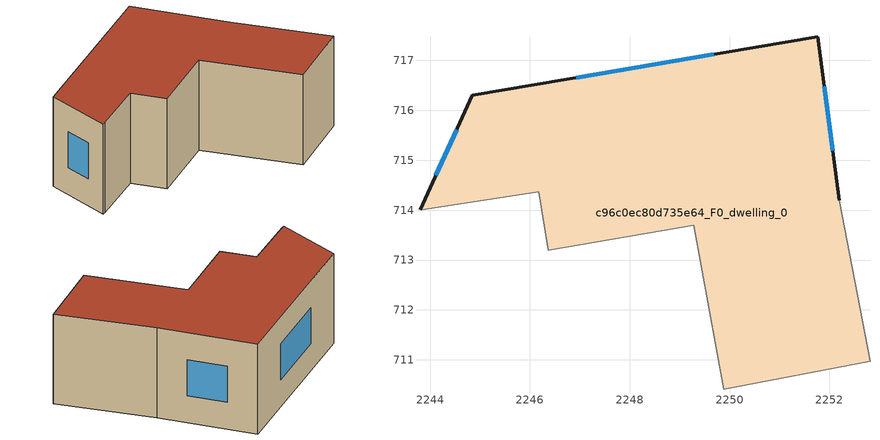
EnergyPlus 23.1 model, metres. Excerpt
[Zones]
c96c0ec80d735e64_F0_dwelling_0
 floor ground (EU_floor_Construction): 2251.77,717.47 2252.2,714.2 2252.81,710.97 2249.88,710.41 2249.28,713.7 2246.37,713.2 2246.17,714.37 2243.9,714.02 2243.8,714 2244.84,716.31 z0
 wall outside (EU_wall_Construction): 2252.2,714.2 2251.77,717.47 2244.84,716.31 2243.8,714 z0:3
 wall adiabatic (EU_wall_Construction): 2243.8,714 2243.9,714.02 2246.17,714.37 2246.37,713.2 2249.28,713.7 2249.88,710.41 2252.81,710.97 2252.2,714.2 z0:3
 window (EU_Window_Construction): 2244.53,715.61 2244.11,714.7 / 2249.68,717.12 2246.93,716.66 / 2252.07,715.19 2251.9,716.49 z0.9:2.1
 roof outside (EU_roof_Construction): 2252.81,710.97 2252.2,714.2 2251.77,717.47 2244.84,716.31 2243.8,714 2243.9,714.02 2246.17,714.37 2246.37,713.2 2249.28,713.7 2249.88,710.41 z3
[Building]
EU S2 Campaign: North Axis=0; Terrain=City; Solar Distribution=FullExterior
[Site:Location]
Bologna: Latitude=44.5; Longitude=11.25; Time Zone=1; Elevation=37
[SizingPeriod:WeatherFileDays]
AnnualSizingPeriod: Begin Month=1; Begin Day of Month=1; End Month=12; End Day of Month=31; Day of Week for Start Day=Monday; Use Weather File Daylight Saving Period=No; Use Weather File Rain and Snow Indicators=No
[MATERIAL]
EU_InternalMass_Material: Roughness=MediumRough; Thickness=0.1; Conductivity=1; Density=1800; Specific Heat=900; Thermal Absorptance=0.9; Solar Absorptance=0.7; Visible Absorptance=0.7
[MATERIAL:NOMASS] Roughness=MediumRough; Thermal Absorptance=0.9; Solar Absorptance=0.7; Visible Absorptance=0.7
Name | Thermal Resistance
EU_wall_NoMass | 0.734017
EU_roof_NoMass | 0.658631
EU_floor_NoMass | 0.747526
[WINDOWMATERIAL:SIMPLEGLAZINGSYSTEM]
EU_Window_SimpleGlazing: UFactor=4.06248; Solar Heat Gain Coefficient=0.85; Visible Transmittance=0.85
[CONSTRUCTION]
EU_wall_Construction: EU_wall_NoMass
EU_roof_Construction: EU_roof_NoMass
EU_floor_Construction: EU_floor_NoMass
EU_InternalMass_Construction: EU_InternalMass_Material
EU_Window_Construction: EU_Window_SimpleGlazing
[ZONE]
c96c0ec80d735e64_F0_dwelling_0: Type=1; Multiplier=1; Ceiling Height=autocalculate; Volume=99.6057; Floor Area=autocalculate; Part of Total Floor Area=Yes
[INTERNALMASS]
c96c0ec80d735e64_F0_dwelling_0_EU_InternalMass: Construction=EU_InternalMass_Construction; Zone or ZoneList=c96c0ec80d735e64_F0_dwelling_0; Surface Area=33.2015
[OTHEREQUIPMENT]
EU_Step8_InternalGain_c96c0ec80d735e64_F0_dwelling_0_f000: Fuel Type=Electricity; Zone or ZoneList or Space or SpaceList=c96c0ec80d735e64_F0_dwelling_0; Schedule=EU_Step8_GainSchedule_c96c0ec80d735e64_F0_dwelling_0_f000; Design Level Calculation Method=Watts/Area; Power per Zone Floor Area=1; Fraction Latent=0; Fraction Radiant=0; Fraction Lost=0; Carbon Dioxide Generation Rate=0; EndUse Subcategory=EU_Step8_InternalGains
[ZONEVENTILATION:DESIGNFLOWRATE]
EU_ConstantAir_c96c0ec80d735e64_F0_dwelling_0: Zone or ZoneList or Space or SpaceList=c96c0ec80d735e64_F0_dwelling_0; Schedule=EU_AlwaysOn; Design Flow Rate Calculation Method=AirChanges/Hour; Air Changes per Hour=0.656562; Ventilation Type=Natural; Fan Pressure Rise=0; Fan Total Efficiency=1; Constant Term Coefficient=1; Temperature Term Coefficient=0; Velocity Term Coefficient=0; Velocity Squared Term Coefficient=0; Minimum Indoor Temperature=-100; Maximum Indoor Temperature=100; Delta Temperature=-100; Minimum Outdoor Temperature=-100; Maximum Outdoor Temperature=100; Maximum Wind Speed=40
[HVACTEMPLATE:THERMOSTAT]
EU_HeatOnly_c96c0ec80d735e64_F0_dwelling_0: Constant Heating Setpoint=20; Constant Cooling Setpoint=50
[HVACTEMPLATE:ZONE:IDEALLOADSAIRSYSTEM]
c96c0ec80d735e64_F0_dwelling_0: Template Thermostat=EU_HeatOnly_c96c0ec80d735e64_F0_dwelling_0; System Availability Schedule=EU_AlwaysOn; Maximum Heating Supply Air Temperature=50; Minimum Cooling Supply Air Temperature=13; Maximum Heating Supply Air Humidity Ratio=0.0156; Minimum Cooling Supply Air Humidity Ratio=0.0077; Heating Limit=NoLimit; Cooling Limit=NoLimit; Heating Availability Schedule=EU_AlwaysOn; Cooling Availability Schedule=EU_CoolingOff; Dehumidification Control Type=ConstantSensibleHeatRatio; Cooling Sensible Heat Ratio=0.7; Dehumidification Setpoint=60; Humidification Control Type=None; Humidification Setpoint=30; Outdoor Air Method=None; Outdoor Air Flow Rate per Person=0.00944; Outdoor Air Flow Rate per Zone Floor Area=0; Outdoor Air Flow Rate per Zone=0; Demand Controlled Ventilation Type=None; Outdoor Air Economizer Type=NoEconomizer; Heat Recovery Type=None; Sensible Heat Recovery Effectiveness=0.7; Latent Heat Recovery Effectiveness=0.65
[SIZING:ZONE]
c96c0ec80d735e64_F0_dwelling_0: Zone Cooling Design Supply Air Temperature Input Method=SupplyAirTemperature; Zone Cooling Design Supply Air Temperature=13; Zone Heating Design Supply Air Temperature Input Method=SupplyAirTemperature; Zone Heating Design Supply Air Temperature=50; Zone Cooling Design Supply Air Humidity Ratio=0.008; Zone Heating Design Supply Air Humidity Ratio=0.008; Cooling Design Air Flow Method=DesignDay; Cooling Design Air Flow Rate=0; Cooling Minimum Air Flow per Zone Floor Area=0.000762; Cooling Minimum Air Flow=0; Cooling Minimum Air Flow Fraction=0.2; Heating Design Air Flow Method=DesignDay; Heating Design Air Flow Rate=0; Heating Maximum Air Flow per Zone Floor Area=0.002032; Heating Maximum Air Flow=0.141576; Heating Maximum Air Flow Fraction=0.3; Account for Dedicated Outdoor Air System=No; Dedicated Outdoor Air System Control Strategy=NeutralSupplyAir; Dedicated Outdoor Air Low Setpoint Temperature for Design=autosize; Dedicated Outdoor Air High Setpoint Temperature for Design=autosize; Zone Load Sizing Method=Sensible Load Only No Latent Load; Zone Latent Cooling Design Supply Air Humidity Ratio Input Method=HumidityRatioDifference; Zone Cooling Design Supply Air Humidity Ratio Difference=0.005; Zone Latent Heating Design Supply Air Humidity Ratio Input Method=HumidityRatioDifference; Zone Humidification Design Supply Air Humidity Ratio Difference=0.005
[SCHEDULE:CONSTANT]
Name | Hourly Value
EU_AlwaysOn | 1
EU_CoolingOff | 0
[SCHEDULE:FILE]
EU_Step8_GainSchedule_c96c0ec80d735e64_F0_dwelling_0_f000: File=../../schedules/c96c0ec80d735e64/c96c0ec80d735e64_F0_dwelling_0_f000_gain.csv; Column Number=1; Rows to Skip at Top=0; Number of Hours of Data=8760; Column Separator=Comma; Interpolate to Timestep=No; Minutes per Item=60; Adjust Schedule for Daylight Savings=Yes
